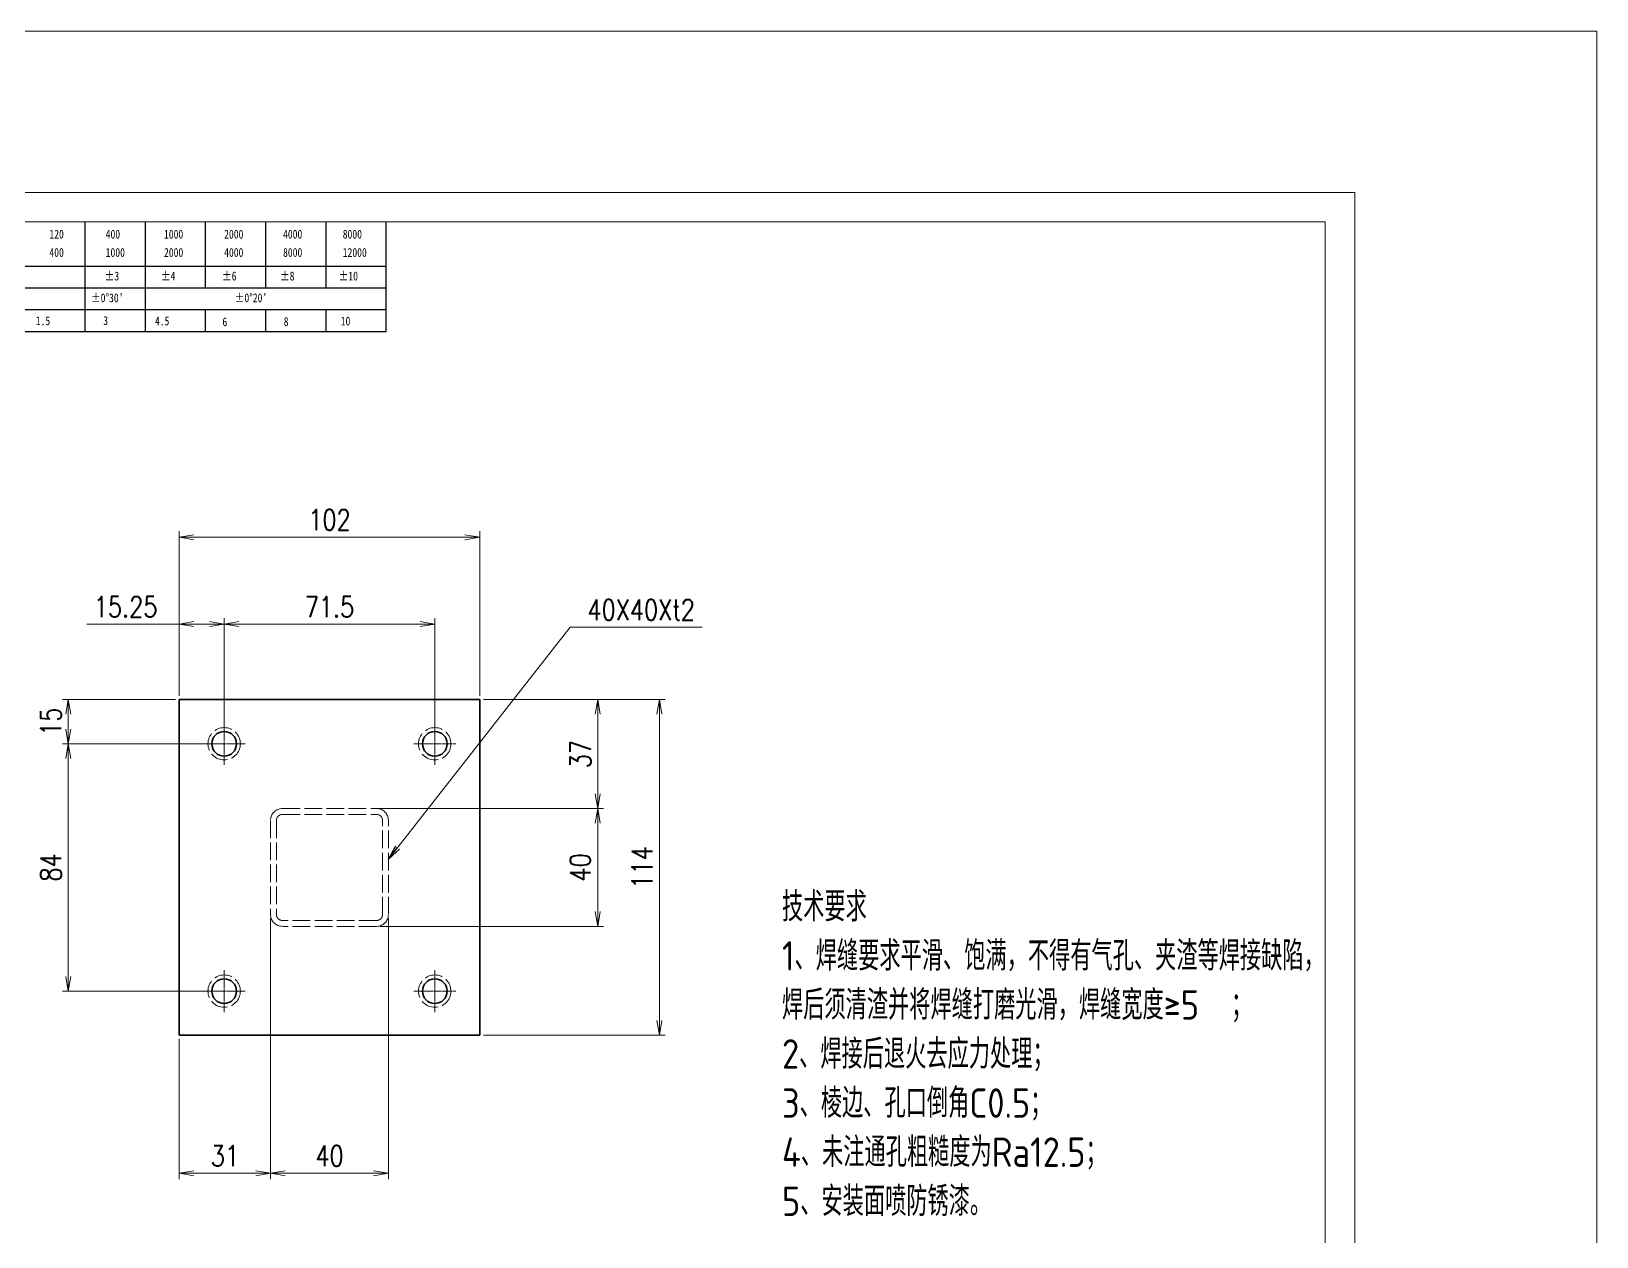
# Model space of a CAD drawing. Header units: millimetres. Extents: x 1333 to 106363, y -60675 to -5704.
# Drawn here: x 9773 to 10304, y -60225 to -59816 of the extents above; entities that cross this region are included whole.
import ezdxf

# ---------------------------------------------------------------- set-up
doc = ezdxf.new("R2010")
doc.units = ezdxf.units.MM
doc.header["$LTSCALE"] = 0.5
for name, pattern in [('AM_ISO02W050x2', [3.75, 3, -0.75]), ('AM_ISO08W050x2', [9, 6, -0.75, 1.5, -0.75]), ('DASHED', [15, 12, -3])]:
    doc.linetypes.add(name, pattern=pattern)
for name, color, linetype, lineweight in [('CENTER', 2, 'AM_ISO08W050x2', 15), ('DRAWING', 7, 'Continuous', 35), ('HIDDEN', 1, 'AM_ISO02W050x2', 18), ('图框', 7, 'Continuous', 18), ('标注线', 3, 'Continuous', 18)]:
    doc.layers.add(name, color=color, linetype=linetype, lineweight=lineweight)
doc.layers.add('图框文字', color=7, linetype='Continuous')
doc.layers.add('打印', color=7, linetype='Continuous', lineweight=15, plot=False)
doc.layers.add('打印-禁用', color=7, linetype='Continuous', lineweight=15, plot=False)
doc.styles.add('DIM', font='romans.shx', dxfattribs={"width": 0.8, "bigfont": 'bigfont.shx'})
doc.styles.add('国标', font='simfang.ttf', dxfattribs={"width": 0.8})
doc.styles.add('机械长仿宋', font='gbenor.shx', dxfattribs={"height": 1, "bigfont": 'gbcbig.shx'})
doc.dimstyles.new('DEH 1-2', dxfattribs={"dimscale": 2, "dimtxt": 3.5, "dimasz": 2.5, "dimexe": 1, "dimexo": 0.625, "dimgap": 1.2, "dimtad": 1, "dimtoh": 1, "dimdsep": 46, "dimtxsty": 'DIM', "dimblk": 'OPEN', "dimcen": 0, "dimclrd": 8, "dimclre": 8, "dimclrt": 2, "dimazin": 2, "dimtfac": 0.5, "dimtmove": 0, "dimatfit": 3, "dimldrblk": 'OPEN', "dimfxl": 1, "dimtolj": 2, "dimlwd": 18, "dimlwe": 18, "dimarcsym": 0})
doc.dimstyles.new('DEH 1-2$7', dxfattribs={"dimscale": 2, "dimtxt": 3.5, "dimasz": 2.5, "dimexe": 1, "dimexo": 0.625, "dimgap": 1.2, "dimtad": 1, "dimdsep": 46, "dimtxsty": 'DIM', "dimblk": 'OPEN', "dimcen": 0, "dimclrd": 8, "dimclre": 8, "dimclrt": 2, "dimazin": 2, "dimtfac": 0.5, "dimtmove": 0, "dimatfit": 3, "dimldrblk": 'OPEN', "dimfxl": 1, "dimtolj": 2, "dimlwd": 13, "dimlwe": 13, "dimarcsym": 1})

# ---------------------------------------------------------------- blocks, each defined once
blk = doc.blocks.new('GZDEH零件A3图框V01版')
at = {"layer": '图框', "linetype": 'Continuous'}
for p, q in [((3272.49, -1554.46), (2882.49, -1554.46)), ((3272.49, -1832.96), (3272.49, -1554.46))]:
    blk.add_line(p, q, dxfattribs=at)
at = {"layer": '图框文字', "color": 9}
for p, q in [((3061.98, -1561.98), (3061.98, -1554.46)), ((3072.2, -1561.98), (3072.2, -1554.46)), ((3082.42, -1561.98), (3082.42, -1554.46)), ((3092.64, -1561.98), (3092.64, -1554.46)), ((3102.86, -1561.98), (3102.86, -1554.46)), ((3113.09, -1573.08), (3113.09, -1554.46)), ((2996.09, -1561.98), (3113.09, -1561.98)), ((3061.98, -1573.08), (3061.98, -1561.98)), ((3072.2, -1573.08), (3072.2, -1561.98)), ((3082.42, -1565.68), (3082.42, -1561.98)), ((3092.64, -1565.68), (3092.64, -1561.98)), ((3102.86, -1565.68), (3102.86, -1561.98)), ((2996.09, -1565.68), (3113.09, -1565.68)), ((2996.09, -1569.38), (3113.09, -1569.38)), ((3082.42, -1573.08), (3082.42, -1569.48)), ((3092.64, -1573.08), (3092.64, -1569.38)), ((3102.86, -1573.08), (3102.86, -1569.38)), ((2990.09, -1573.08), (3113.09, -1573.08))]:
    blk.add_line(p, q, dxfattribs=at)
at = {"layer": '打印-禁用', "linetype": 'Continuous'}
for p, q in [((3277.49, -1549.46), (2857.49, -1549.46)), ((3277.49, -1846.46), (3277.49, -1549.46))]:
    blk.add_line(p, q, dxfattribs=at)
at = {"layer": '图框文字', "color": 9, "style": '国标', "width": 0.8}
for s, p in [('120', (3055.91, -1557.31)), ('400', (3065.46, -1557.31)), ('1000', (3075.36, -1557.31)), ('2000', (3085.57, -1557.31)), ('4000', (3095.57, -1557.31)), ('8000', (3105.7, -1557.31)), ('400', (3055.91, -1560.41)), ('1000', (3065.46, -1560.41)), ('2000', (3075.36, -1560.41)), ('4000', (3085.57, -1560.41)), ('8000', (3095.57, -1560.41)), ('12000', (3105.7, -1560.41)), ('±3', (3065.3, -1564.42)), ('±4', (3074.85, -1564.42)), ('±6', (3085.22, -1564.42)), ('±8', (3095.06, -1564.42)), ('±10', (3105.02, -1564.42)), ("±0%%D30'", (3062.98, -1568.12)), ("±0%%D20'", (3087.38, -1568.12)), ('1.5', (3053.59, -1572.01)), ('3', (3065.05, -1571.98)), ('4.5', (3073.82, -1572.05)), ('6', (3085.28, -1572.19)), ('8', (3095.68, -1572.15)), ('10', (3105.36, -1572.06))]:
    blk.add_text(s, height=1.5, dxfattribs=at).set_placement(p)
blk = doc.blocks.new('DEH A3')
at = {"layer": '图框'}
blk.add_blockref('GZDEH零件A3图框V01版', (-2857.49, 1846.46), dxfattribs=at)
blk = doc.blocks.new('_Open')
at = {"color": 0, "linetype": 'ByBlock', "lineweight": -2}
for p, q in [((-1, 0.17), (0, 0)), ((-1, -0.17), (0, 0)), ((0, 0), (-1, 0))]:
    blk.add_line(p, q, dxfattribs=at)
blk = doc.blocks.new('*D170')
at = {"layer": 'Defpoints', "color": 0, "linetype": 'ByBlock', "transparency": 16777216}
for p in [(9822.86, -59987.87), (9822.86, -60043.03), (9924.86, -60043.03)]:
    blk.add_point(p, dxfattribs=at)
at = {"layer": '标注线', "color": 8, "linetype": 'ByBlock', "lineweight": 18, "transparency": 16777216}
for p, q in [((9822.86, -60041.78), (9822.86, -59985.87)), ((9919.86, -59987.87), (9827.86, -59987.87)), ((9924.86, -60041.78), (9924.86, -59985.87))]:
    blk.add_line(p, q, dxfattribs=at)
at = {"layer": '标注线', "color": 8, "linetype": 'ByBlock', "lineweight": 18, "transparency": 16777216, "xscale": 5, "yscale": 5, "zscale": 5, "rotation": 180}
blk.add_blockref('_Open', (9822.86, -59987.87), dxfattribs=at)
at = {"layer": '标注线', "color": 8, "linetype": 'ByBlock', "lineweight": 18, "transparency": 16777216, "xscale": 5, "yscale": 5, "zscale": 5}
blk.add_blockref('_Open', (9924.86, -59987.87), dxfattribs=at)
at = {"layer": '标注线', "color": 2, "linetype": 'ByBlock', "transparency": 16777216, "insert": (9873.86, -59981.97), "char_height": 7, "attachment_point": 5, "style": 'DIM'}
blk.add_mtext('\\A2;102', dxfattribs=at)
blk = doc.blocks.new('*D171')
at = {"layer": 'Defpoints', "color": 0, "linetype": 'ByBlock', "transparency": 16777216}
for p in [(9924.86, -60043.03), (9924.86, -60157.03), (9985.87, -60157.03)]:
    blk.add_point(p, dxfattribs=at)
at = {"layer": '标注线', "color": 8, "linetype": 'ByBlock', "lineweight": 18, "transparency": 16777216}
for p, q in [((9926.11, -60043.03), (9987.87, -60043.03)), ((9985.87, -60048.03), (9985.87, -60152.03)), ((9926.11, -60157.03), (9987.87, -60157.03))]:
    blk.add_line(p, q, dxfattribs=at)
at = {"layer": '标注线', "color": 8, "linetype": 'ByBlock', "lineweight": 18, "transparency": 16777216, "xscale": 5, "yscale": 5, "zscale": 5}
for p, rotation in [((9985.87, -60043.03), 90), ((9985.87, -60157.03), 270)]:
    blk.add_blockref('_Open', p, dxfattribs=dict(at, rotation=rotation))
at = {"layer": '标注线', "color": 2, "linetype": 'ByBlock', "transparency": 16777216, "insert": (9979.97, -60100.03), "char_height": 7, "attachment_point": 5, "rotation": 90, "style": 'DIM'}
blk.add_mtext('\\A2;114', dxfattribs=at)
blk = doc.blocks.new('*D172')
at = {"layer": 'Defpoints', "color": 0, "linetype": 'ByBlock', "transparency": 16777216}
for p in [(9822.86, -60017.4), (9822.86, -60043.03), (9838.11, -60050.88)]:
    blk.add_point(p, dxfattribs=at)
at = {"layer": '标注线', "color": 8, "linetype": 'ByBlock', "lineweight": 18, "transparency": 16777216}
for p, q in [((9822.86, -60041.78), (9822.86, -60015.4)), ((9838.11, -60049.63), (9838.11, -60015.4)), ((9822.86, -60017.4), (9791.46, -60017.4)), ((9833.11, -60017.4), (9827.86, -60017.4))]:
    blk.add_line(p, q, dxfattribs=at)
at = {"layer": '标注线', "color": 8, "linetype": 'ByBlock', "lineweight": 18, "transparency": 16777216, "xscale": 5, "yscale": 5, "zscale": 5, "rotation": 180}
blk.add_blockref('_Open', (9822.86, -60017.4), dxfattribs=at)
at = {"layer": '标注线', "color": 8, "linetype": 'ByBlock', "lineweight": 18, "transparency": 16777216, "xscale": 5, "yscale": 5, "zscale": 5}
blk.add_blockref('_Open', (9838.11, -60017.4), dxfattribs=at)
at = {"layer": '标注线', "color": 2, "linetype": 'ByBlock', "transparency": 16777216, "insert": (9804.66, -60011.5), "char_height": 7, "attachment_point": 5, "style": 'DIM'}
blk.add_mtext('\\A2;15.25', dxfattribs=at)
blk = doc.blocks.new('*D173')
at = {"layer": 'Defpoints', "color": 0, "linetype": 'ByBlock', "transparency": 16777216}
for p in [(9909.61, -60017.4), (9838.11, -60058.03), (9909.61, -60058.03)]:
    blk.add_point(p, dxfattribs=at)
at = {"layer": '标注线', "color": 8, "linetype": 'ByBlock', "lineweight": 18, "transparency": 16777216}
for p, q in [((9838.11, -60056.78), (9838.11, -60015.4)), ((9909.61, -60056.78), (9909.61, -60015.4)), ((9843.11, -60017.4), (9904.61, -60017.4))]:
    blk.add_line(p, q, dxfattribs=at)
at = {"layer": '标注线', "color": 8, "linetype": 'ByBlock', "lineweight": 18, "transparency": 16777216, "xscale": 5, "yscale": 5, "zscale": 5, "rotation": 180}
blk.add_blockref('_Open', (9838.11, -60017.4), dxfattribs=at)
at = {"layer": '标注线', "color": 8, "linetype": 'ByBlock', "lineweight": 18, "transparency": 16777216, "xscale": 5, "yscale": 5, "zscale": 5}
blk.add_blockref('_Open', (9909.61, -60017.4), dxfattribs=at)
at = {"layer": '标注线', "color": 2, "linetype": 'ByBlock', "transparency": 16777216, "insert": (9873.86, -60011.5), "char_height": 7, "attachment_point": 5, "style": 'DIM'}
blk.add_mtext('\\A2;71.5', dxfattribs=at)
blk = doc.blocks.new('*D174')
at = {"layer": 'Defpoints', "color": 0, "linetype": 'ByBlock', "transparency": 16777216}
for p in [(9785.19, -60043.03), (9822.86, -60043.03), (9838.11, -60058.03)]:
    blk.add_point(p, dxfattribs=at)
at = {"layer": '标注线', "color": 8, "linetype": 'ByBlock', "lineweight": 18, "transparency": 16777216}
for p, q in [((9821.61, -60043.03), (9783.19, -60043.03)), ((9785.19, -60053.03), (9785.19, -60048.03)), ((9836.86, -60058.03), (9783.19, -60058.03))]:
    blk.add_line(p, q, dxfattribs=at)
at = {"layer": '标注线', "color": 8, "linetype": 'ByBlock', "lineweight": 18, "transparency": 16777216, "xscale": 5, "yscale": 5, "zscale": 5}
for p, rotation in [((9785.19, -60043.03), 90), ((9785.19, -60058.03), 270)]:
    blk.add_blockref('_Open', p, dxfattribs=dict(at, rotation=rotation))
at = {"layer": '标注线', "color": 2, "linetype": 'ByBlock', "transparency": 16777216, "insert": (9779.29, -60050.53), "char_height": 7, "attachment_point": 5, "rotation": 90, "style": 'DIM'}
blk.add_mtext('\\A2;15', dxfattribs=at)
blk = doc.blocks.new('*D175')
at = {"layer": 'Defpoints', "color": 0, "linetype": 'ByBlock', "transparency": 16777216}
for p in [(9838.11, -60058.03), (9785.19, -60142.03), (9838.11, -60142.03)]:
    blk.add_point(p, dxfattribs=at)
at = {"layer": '标注线', "color": 8, "linetype": 'ByBlock', "lineweight": 18, "transparency": 16777216}
for p, q in [((9836.86, -60058.03), (9783.19, -60058.03)), ((9785.19, -60063.03), (9785.19, -60137.03)), ((9836.86, -60142.03), (9783.19, -60142.03))]:
    blk.add_line(p, q, dxfattribs=at)
at = {"layer": '标注线', "color": 8, "linetype": 'ByBlock', "lineweight": 18, "transparency": 16777216, "xscale": 5, "yscale": 5, "zscale": 5}
for p, rotation in [((9785.19, -60058.03), 90), ((9785.19, -60142.03), 270)]:
    blk.add_blockref('_Open', p, dxfattribs=dict(at, rotation=rotation))
at = {"layer": '标注线', "color": 2, "linetype": 'ByBlock', "transparency": 16777216, "insert": (9779.29, -60100.03), "char_height": 7, "attachment_point": 5, "rotation": 90, "style": 'DIM'}
blk.add_mtext('\\A2;84', dxfattribs=at)
blk = doc.blocks.new('*D176')
at = {"layer": 'Defpoints', "color": 0, "linetype": 'ByBlock', "transparency": 16777216}
for p in [(9853.86, -60116.03), (9822.86, -60157.03), (9822.86, -60203.88)]:
    blk.add_point(p, dxfattribs=at)
at = {"layer": '标注线', "color": 8, "linetype": 'ByBlock', "lineweight": 18, "transparency": 16777216}
for p, q in [((9853.86, -60117.28), (9853.86, -60205.88)), ((9822.86, -60158.28), (9822.86, -60205.88)), ((9848.86, -60203.88), (9827.86, -60203.88))]:
    blk.add_line(p, q, dxfattribs=at)
at = {"layer": '标注线', "color": 8, "linetype": 'ByBlock', "lineweight": 18, "transparency": 16777216, "xscale": 5, "yscale": 5, "zscale": 5, "rotation": 180}
blk.add_blockref('_Open', (9822.86, -60203.88), dxfattribs=at)
at = {"layer": '标注线', "color": 8, "linetype": 'ByBlock', "lineweight": 18, "transparency": 16777216, "xscale": 5, "yscale": 5, "zscale": 5}
blk.add_blockref('_Open', (9853.86, -60203.88), dxfattribs=at)
at = {"layer": '标注线', "color": 2, "linetype": 'ByBlock', "transparency": 16777216, "insert": (9838.36, -60197.98), "char_height": 7, "attachment_point": 5, "style": 'DIM'}
blk.add_mtext('\\A2;31', dxfattribs=at)
blk = doc.blocks.new('*D177')
at = {"layer": 'Defpoints', "color": 0, "linetype": 'ByBlock', "transparency": 16777216}
for p in [(9924.86, -60043.03), (9964.94, -60043.03), (9887.31, -60080.03)]:
    blk.add_point(p, dxfattribs=at)
at = {"layer": '标注线', "color": 8, "linetype": 'ByBlock', "lineweight": 18, "transparency": 16777216}
for p, q in [((9926.11, -60043.03), (9966.94, -60043.03)), ((9964.94, -60075.03), (9964.94, -60048.03)), ((9888.56, -60080.03), (9966.94, -60080.03))]:
    blk.add_line(p, q, dxfattribs=at)
at = {"layer": '标注线', "color": 8, "linetype": 'ByBlock', "lineweight": 18, "transparency": 16777216, "xscale": 5, "yscale": 5, "zscale": 5}
for p, rotation in [((9964.94, -60043.03), 90), ((9964.94, -60080.03), 270)]:
    blk.add_blockref('_Open', p, dxfattribs=dict(at, rotation=rotation))
at = {"layer": '标注线', "color": 2, "linetype": 'ByBlock', "transparency": 16777216, "insert": (9959.04, -60061.53), "char_height": 7, "attachment_point": 5, "rotation": 90, "style": 'DIM'}
blk.add_mtext('\\A2;37', dxfattribs=at)
blk = doc.blocks.new('*D178')
at = {"layer": 'Defpoints', "color": 0, "linetype": 'ByBlock', "transparency": 16777216}
for p in [(9853.86, -60116.03), (9893.86, -60116.03), (9893.86, -60203.88)]:
    blk.add_point(p, dxfattribs=at)
at = {"layer": '标注线', "color": 8, "linetype": 'ByBlock', "lineweight": 18, "transparency": 16777216}
for p, q in [((9853.86, -60117.28), (9853.86, -60205.88)), ((9893.86, -60117.28), (9893.86, -60205.88)), ((9858.86, -60203.88), (9888.86, -60203.88))]:
    blk.add_line(p, q, dxfattribs=at)
at = {"layer": '标注线', "color": 8, "linetype": 'ByBlock', "lineweight": 18, "transparency": 16777216, "xscale": 5, "yscale": 5, "zscale": 5, "rotation": 180}
blk.add_blockref('_Open', (9853.86, -60203.88), dxfattribs=at)
at = {"layer": '标注线', "color": 8, "linetype": 'ByBlock', "lineweight": 18, "transparency": 16777216, "xscale": 5, "yscale": 5, "zscale": 5}
blk.add_blockref('_Open', (9893.86, -60203.88), dxfattribs=at)
at = {"layer": '标注线', "color": 2, "linetype": 'ByBlock', "transparency": 16777216, "insert": (9873.86, -60197.98), "char_height": 7, "attachment_point": 5, "style": 'DIM'}
blk.add_mtext('\\A2;40', dxfattribs=at)
blk = doc.blocks.new('*D179')
at = {"layer": 'Defpoints', "color": 0, "linetype": 'ByBlock', "transparency": 16777216}
for p in [(9887.31, -60080.03), (9964.92, -60080.03), (9889.86, -60120.03)]:
    blk.add_point(p, dxfattribs=at)
at = {"layer": '标注线', "color": 8, "linetype": 'ByBlock', "lineweight": 18, "transparency": 16777216}
for p, q in [((9888.56, -60080.03), (9966.92, -60080.03)), ((9964.92, -60115.03), (9964.92, -60085.03)), ((9891.11, -60120.03), (9966.92, -60120.03))]:
    blk.add_line(p, q, dxfattribs=at)
at = {"layer": '标注线', "color": 8, "linetype": 'ByBlock', "lineweight": 18, "transparency": 16777216, "xscale": 5, "yscale": 5, "zscale": 5}
for p, rotation in [((9964.92, -60080.03), 90), ((9964.92, -60120.03), 270)]:
    blk.add_blockref('_Open', p, dxfattribs=dict(at, rotation=rotation))
at = {"layer": '标注线', "color": 2, "linetype": 'ByBlock', "transparency": 16777216, "insert": (9959.02, -60100.03), "char_height": 7, "attachment_point": 5, "rotation": 90, "style": 'DIM'}
blk.add_mtext('\\A2;40', dxfattribs=at)

msp = doc.modelspace()

# ---------------------------------------------------------------- linework, layer by layer
at = {"layer": 'CENTER', "lineweight": 13, "ltscale": 0.357501}
for p, q in [((9838.107, -60050.882), (9838.107, -60065.183)), ((9909.607, -60050.882), (9909.607, -60065.183)), ((9838.107, -60134.882), (9838.107, -60149.183)), ((9909.607, -60134.882), (9909.607, -60149.183))]:
    msp.add_line(p, q, dxfattribs=at)
at = {"layer": 'CENTER', "lineweight": 13, "ltscale": 0.3575}
for p, q in [((9845.257, -60058.033), (9830.957, -60058.033)), ((9916.757, -60058.033), (9902.457, -60058.033)), ((9845.257, -60142.033), (9830.957, -60142.033)), ((9916.757, -60142.033), (9902.457, -60142.033))]:
    msp.add_line(p, q, dxfattribs=at)
at = {"layer": 'DRAWING', "color": 7, "lineweight": 35}
for p, q in [((9822.857, -60043.033), (9924.857, -60043.033)), ((9822.857, -60043.033), (9822.857, -60157.033)), ((9924.857, -60157.033), (9924.857, -60043.033)), ((9924.857, -60157.033), (9822.857, -60157.033))]:
    msp.add_line(p, q, dxfattribs=at)
for centre in [(9838.107, -60058.033), (9909.607, -60058.033), (9838.107, -60142.033), (9909.607, -60142.033)]:
    msp.add_circle(centre, 4.188, dxfattribs=at)
at = {"layer": 'HIDDEN', "linetype": 'DASHED', "lineweight": 13}
for p, q in [((9853.857, -60084.033), (9853.857, -60116.033)), ((9855.857, -60084.033), (9855.857, -60116.033)), ((9857.857, -60080.033), (9889.857, -60080.033)), ((9857.857, -60082.033), (9889.857, -60082.033)), ((9891.857, -60116.033), (9891.857, -60084.033)), ((9893.857, -60116.033), (9893.857, -60084.033)), ((9889.857, -60118.033), (9857.857, -60118.033)), ((9889.857, -60120.033), (9857.857, -60120.033))]:
    msp.add_line(p, q, dxfattribs=at)
for centre in [(9838.107, -60058.033), (9909.607, -60058.033), (9838.107, -60142.033), (9909.607, -60142.033)]:
    msp.add_circle(centre, 5.5, dxfattribs=at)
for centre, radius, start, end in [((9857.857, -60084.033), 4, 90, 180), ((9857.857, -60084.033), 2, 90, 180), ((9889.857, -60084.033), 4, 360, 90), ((9889.857, -60084.033), 2, 360, 90), ((9857.857, -60116.033), 4, 180, 270), ((9857.857, -60116.033), 2, 180, 270), ((9889.857, -60116.033), 4, 270, 0), ((9889.857, -60116.033), 2, 270, 0)]:
    msp.add_arc(centre, radius, start, end, dxfattribs=at)
at = {"layer": '打印'}
msp.add_lwpolyline([(9381.942, -59870.762), (10221.942, -59870.762), (10221.942, -60464.762), (9381.942, -60464.762)], close=True, dxfattribs=at)
at = {"layer": '标注线', "color": 0}
msp.add_lwpolyline([(9360.326, -59816.067), (10304.076, -59816.067), (10304.076, -60514.449), (9360.326, -60514.449)], close=True, dxfattribs=at)

# ---------------------------------------------------------------- block references
at = {"layer": '图框', "xscale": 2, "yscale": 2, "zscale": 2}
msp.add_blockref('DEH A3', (9381.942, -60464.762), dxfattribs=at)

# ---------------------------------------------------------------- texts
at = {"layer": '标注线', "color": 2, "linetype": 'ByBlock', "insert": (9961.436, -60016.073), "char_height": 7, "attachment_point": 7, "style": 'DIM'}
msp.add_mtext('{\\Fromans,bigfont|c134;40X40Xt2}', dxfattribs=at)
at = {"layer": '标注线', "color": 2, "insert": (10027.486, -60108.368), "char_height": 20, "width": 412.08189, "attachment_point": 1, "style": '机械长仿宋'}
msp.add_mtext('{\\H0.5x;技术要求\\P1、\\A2;焊缝要求平滑、饱满，不得有气孔、夹渣等焊接缺陷，\\P焊后须清渣并将焊缝打磨光滑，焊缝宽度≥5  ；\\P\\A0;2、焊接后退火去应力处理；\\P3、\\A2;棱边、\\A0;孔口倒角C0.5；\\P4、未注通孔粗糙度为Ra12.5；\\P5、安装面喷防锈漆。   \\C3; }', dxfattribs=at)

# ---------------------------------------------------------------- dimensions: what is measured, and where the dimension line sits
at = {"layer": '标注线', "linetype": 'ByBlock'}
for base, p1, p2, picture, middle in [((9822.857, -59987.869), (9924.857, -60043.033), (9822.857, -60043.033), '*D170', (9873.857, -59981.969)), ((9822.857, -60017.405), (9838.107, -60050.882), (9822.857, -60043.033), '*D172', (9804.657, -60011.505)), ((9909.607, -60017.405), (9838.107, -60058.033), (9909.607, -60058.033), '*D173', (9873.857, -60011.505)), ((9822.857, -60203.88), (9853.857, -60116.033), (9822.857, -60157.033), '*D176', (9838.357, -60197.98)), ((9893.857, -60203.88), (9853.857, -60116.033), (9893.857, -60116.033), '*D178', (9873.857, -60197.98))]:
    dim = msp.add_linear_dim(base=base, p1=p1, p2=p2, dimstyle='DEH 1-2', dxfattribs=at)
    dim.commit()
    dim.dimension.update_dxf_attribs({"geometry": picture, "text_midpoint": middle})
for base, p1, p2, picture, middle in [((9785.192, -60043.033), (9838.107, -60058.033), (9822.857, -60043.033), '*D174', (9779.292, -60050.533)), ((9964.936, -60043.033), (9887.308, -60080.033), (9924.857, -60043.033), '*D177', (9959.036, -60061.533)), ((9985.871, -60157.033), (9924.857, -60043.033), (9924.857, -60157.033), '*D171', (9979.971, -60100.033)), ((9785.192, -60142.033), (9838.107, -60058.033), (9838.107, -60142.033), '*D175', (9779.292, -60100.033)), ((9964.921, -60080.033), (9889.857, -60120.033), (9887.308, -60080.033), '*D179', (9959.021, -60100.033))]:
    dim = msp.add_linear_dim(base=base, p1=p1, p2=p2, angle=90, dimstyle='DEH 1-2', dxfattribs=at)
    dim.commit()
    dim.dimension.update_dxf_attribs({"geometry": picture, "text_midpoint": middle})

# ---------------------------------------------------------------- leaders
at = {"layer": '标注线', "linetype": 'ByBlock', "annotation_type": 0, "has_hookline": 1, "hookline_direction": 0, "text_width": 38.933}
msp.add_leader([(9893.857, -60097.217), (9955.544, -60018.473), (9959.036, -60018.473)], dimstyle='DEH 1-2$7', dxfattribs=at)

doc.saveas('drawing.dxf')
